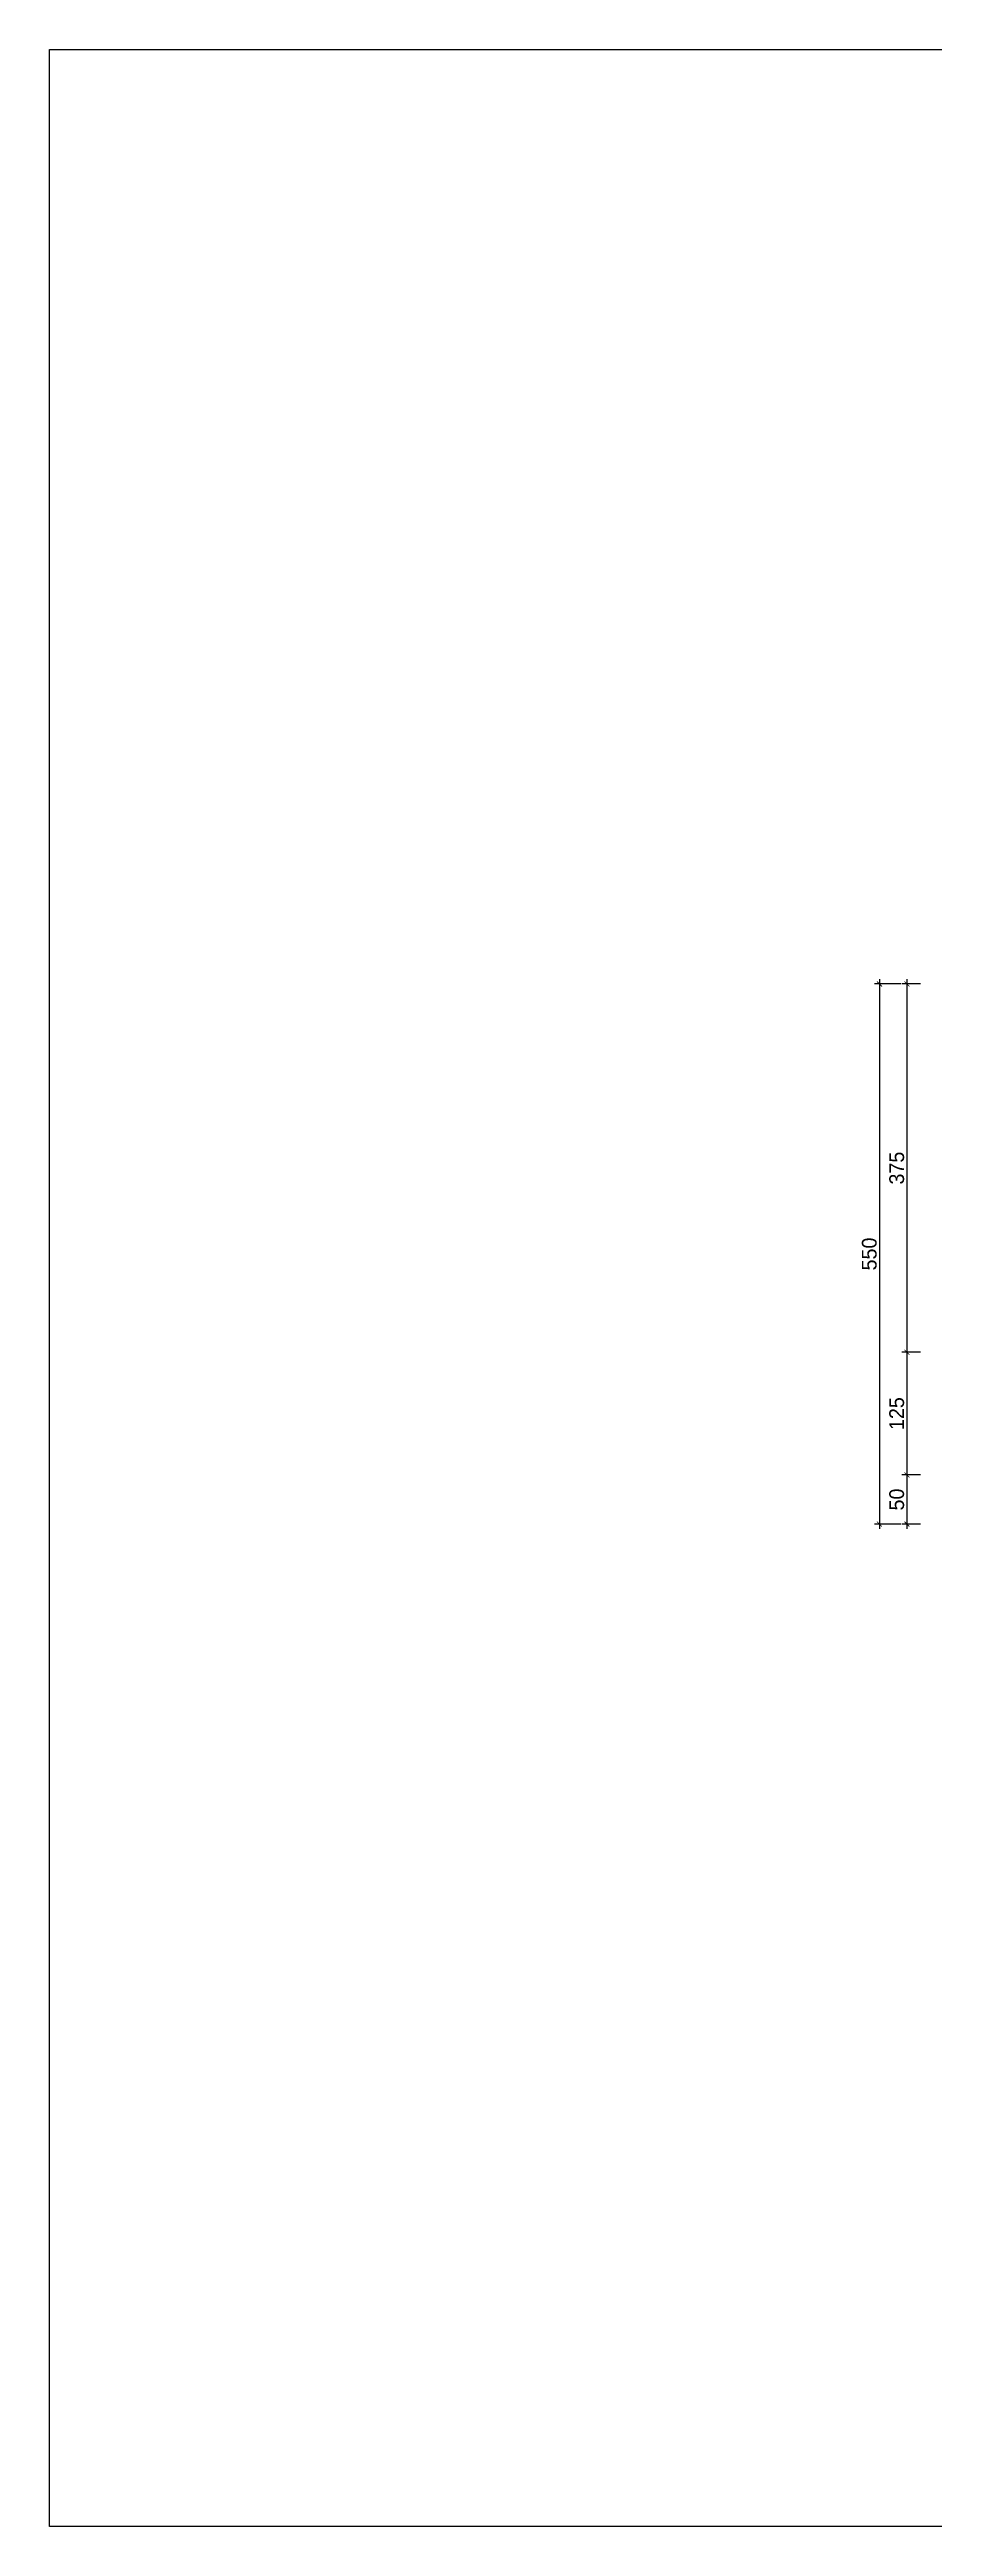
# Model space of a CAD drawing. Header units: inches. Extents: x 321 to 21697, y 7 to 6462.
# Drawn here: x 321 to 1221, y 3113 to 5636 of the extents above; entities that cross this region are included whole.
import ezdxf

# ---------------------------------------------------------------- set-up
doc = ezdxf.new("R2010")
doc.units = ezdxf.units.IN
doc.header["$MEASUREMENT"] = 0
doc.styles.add('DIŞ ÖLÇÜ', font='FRAMDCN.TTF', dxfattribs={"height": 15})
doc.dimstyles.new('DIŞ ÖLÇÜ', dxfattribs={"dimscale": 0.5, "dimtxt": 15, "dimasz": 10, "dimexe": 10, "dimexo": 10, "dimgap": 5, "dimtad": 1, "dimdec": 0, "dimtxsty": 'DIŞ ÖLÇÜ', "dimblk": 'ARCHTICK', "dimcen": 2.5, "dimdle": 10, "dimadec": 0, "dimazin": 0, "dimtfac": 1, "dimtdec": 0, "dimtix": 1, "dimtmove": 0, "dimatfit": 3, "dimldrblk": 'ARCHTICK', "dimfxl": 60, "dimfxlon": 1, "dimlwd": -1, "dimlwe": -1, "dimarcsym": 0})

# ---------------------------------------------------------------- blocks, each defined once
blk = doc.blocks.new('_ArchTick')
at = {"color": 0, "linetype": 'ByBlock', "const_width": 0.15}
blk.add_lwpolyline([(-0.5, -0.5), (0.5, 0.5)], dxfattribs=at)
blk = doc.blocks.new('*D494')
at = {"color": 0, "transparency": 16777216}
for p, q in [((1207.6, 4683.9), (1188.6, 4683.9)), ((1193.6, 4688.9), (1193.6, 4303.9)), ((1207.6, 4308.9), (1188.6, 4308.9))]:
    blk.add_line(p, q, dxfattribs=at)
at = {"layer": 'Defpoints', "color": 0, "transparency": 16777216}
for p in [(1212.6, 4683.9), (1193.6, 4308.9), (1212.6, 4308.9)]:
    blk.add_point(p, dxfattribs=at)
at = {"color": 0, "transparency": 16777216, "xscale": 5, "yscale": 5, "zscale": 5}
for p, rotation in [((1193.6, 4683.9), 90), ((1193.6, 4308.9), 270)]:
    blk.add_blockref('_ArchTick', p, dxfattribs=dict(at, rotation=rotation))
at = {"color": 0, "transparency": 16777216, "insert": (1183.3, 4496.4), "char_height": 15, "attachment_point": 5, "rotation": 90, "style": 'DIŞ ÖLÇÜ'}
blk.add_mtext('375', dxfattribs=at)
blk = doc.blocks.new('*D495')
at = {"color": 0, "transparency": 16777216}
for p, q in [((1193.6, 4313.9), (1193.6, 4178.9)), ((1207.6, 4308.9), (1188.6, 4308.9)), ((1207.6, 4183.9), (1188.6, 4183.9))]:
    blk.add_line(p, q, dxfattribs=at)
at = {"layer": 'Defpoints', "color": 0, "transparency": 16777216}
for p in [(1212.6, 4308.9), (1193.6, 4183.9), (1212.6, 4183.9)]:
    blk.add_point(p, dxfattribs=at)
at = {"color": 0, "transparency": 16777216, "xscale": 5, "yscale": 5, "zscale": 5}
for p, rotation in [((1193.6, 4308.9), 90), ((1193.6, 4183.9), 270)]:
    blk.add_blockref('_ArchTick', p, dxfattribs=dict(at, rotation=rotation))
at = {"color": 0, "transparency": 16777216, "insert": (1183.3, 4246.4), "char_height": 15, "attachment_point": 5, "rotation": 90, "style": 'DIŞ ÖLÇÜ'}
blk.add_mtext('125', dxfattribs=at)
blk = doc.blocks.new('*D496')
at = {"color": 0, "transparency": 16777216}
for p, q in [((1193.6, 4188.9), (1193.6, 4128.9)), ((1207.6, 4183.9), (1188.6, 4183.9)), ((1207.6, 4133.9), (1188.6, 4133.9))]:
    blk.add_line(p, q, dxfattribs=at)
at = {"layer": 'Defpoints', "color": 0, "transparency": 16777216}
for p in [(1212.6, 4183.9), (1193.6, 4133.9), (1212.6, 4133.9)]:
    blk.add_point(p, dxfattribs=at)
at = {"color": 0, "transparency": 16777216, "xscale": 5, "yscale": 5, "zscale": 5}
for p, rotation in [((1193.6, 4183.9), 90), ((1193.6, 4133.9), 270)]:
    blk.add_blockref('_ArchTick', p, dxfattribs=dict(at, rotation=rotation))
at = {"color": 0, "transparency": 16777216, "insert": (1183.3, 4158.9), "char_height": 15, "attachment_point": 5, "rotation": 90, "style": 'DIŞ ÖLÇÜ'}
blk.add_mtext('50', dxfattribs=at)
blk = doc.blocks.new('*D497')
at = {"color": 0, "transparency": 16777216}
for p, q in [((1187.3, 4683.9), (1160.7, 4683.9)), ((1165.7, 4688.9), (1165.7, 4128.9)), ((1187.3, 4133.9), (1160.7, 4133.9))]:
    blk.add_line(p, q, dxfattribs=at)
at = {"layer": 'Defpoints', "color": 0, "transparency": 16777216}
for p in [(1192.3, 4683.9), (1165.7, 4133.9), (1192.3, 4133.9)]:
    blk.add_point(p, dxfattribs=at)
at = {"color": 0, "transparency": 16777216, "xscale": 5, "yscale": 5, "zscale": 5}
for p, rotation in [((1165.7, 4683.9), 90), ((1165.7, 4133.9), 270)]:
    blk.add_blockref('_ArchTick', p, dxfattribs=dict(at, rotation=rotation))
at = {"color": 0, "transparency": 16777216, "insert": (1155.4, 4408.9), "char_height": 15, "attachment_point": 5, "rotation": 90, "style": 'DIŞ ÖLÇÜ'}
blk.add_mtext('550', dxfattribs=at)

msp = doc.modelspace()

# ---------------------------------------------------------------- linework, layer by layer
msp.add_lwpolyline([(321.2, 5635.5), (2993.1, 5635.5), (2993.1, 3113.1), (321.2, 3113.1)], close=True)

# ---------------------------------------------------------------- dimensions: what is measured, and where the dimension line sits
for base, p1, p2, picture, middle in [((1165.7, 4133.9), (1192.3, 4683.9), (1192.3, 4133.9), '*D497', (1155.4, 4408.9)), ((1193.6, 4308.9), (1212.6, 4683.9), (1212.6, 4308.9), '*D494', (1183.3, 4496.4)), ((1193.6, 4183.9), (1212.6, 4308.9), (1212.6, 4183.9), '*D495', (1183.3, 4246.4)), ((1193.6, 4133.9), (1212.6, 4183.9), (1212.6, 4133.9), '*D496', (1183.3, 4158.9))]:
    dim = msp.add_linear_dim(base=base, p1=p1, p2=p2, angle=90, dimstyle='DIŞ ÖLÇÜ')
    dim.commit()
    dim.dimension.update_dxf_attribs({"geometry": picture, "text_midpoint": middle})

doc.saveas('drawing.dxf')
